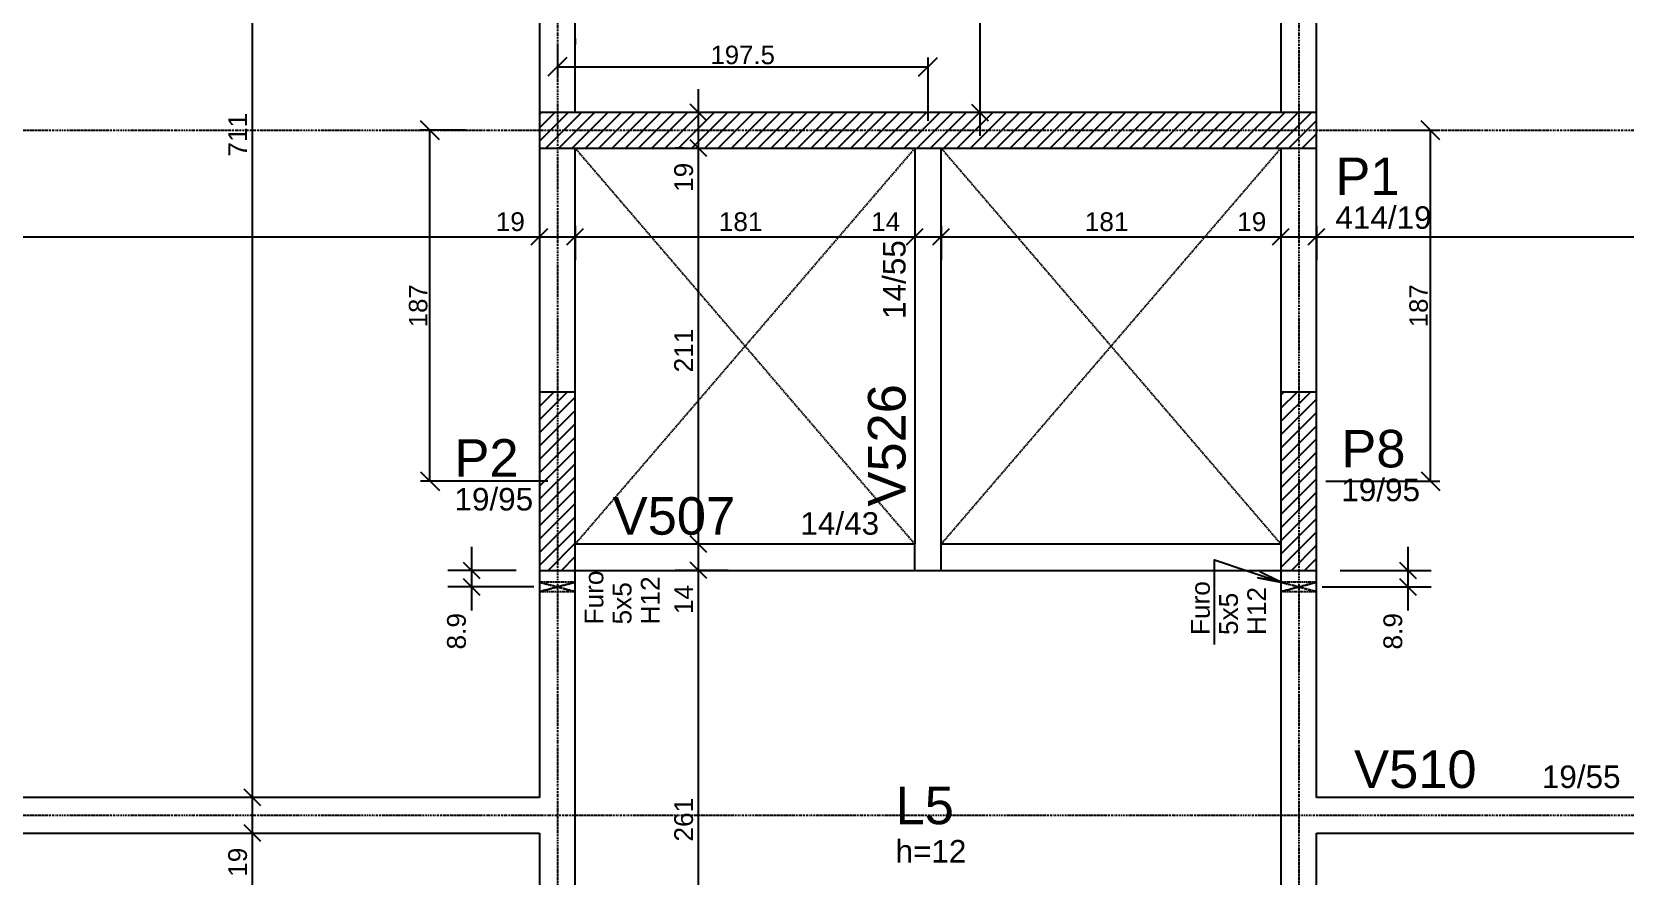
# Model space of a CAD drawing. Extents: x 37185 to 43130, y -8131 to -3914.
# Drawn here: x 38910 to 39759, y -5396 to -4946 of the extents above; entities that cross this region are included whole.
import ezdxf

# ---------------------------------------------------------------- set-up
doc = ezdxf.new("R2010")
doc.units = 0
doc.header["$MEASUREMENT"] = 0
doc.linetypes.add('ESTILO_TQS_0001', pattern=[1, 0.7, -0.3])
doc.linetypes.add('ESTILO_TQS_0004', pattern=[1.12, 0.5, -0.2, 0.01, -0.2, 0.01, -0.2])
doc.layers.get('0').update_dxf_attribs({"linetype": 'CONTINUOUS'})
doc.layers.get('Defpoints').update_dxf_attribs({"linetype": 'CONTINUOUS'})
for name, color, linetype in [('37', 4, 'CONTINUOUS'), ('39', 74, 'CONTINUOUS'), ('42', 3, 'CONTINUOUS'), ('43', 3, 'CONTINUOUS'), ('44', 3, 'CONTINUOUS'), ('45', 2, 'CONTINUOUS'), ('46', 2, 'CONTINUOUS'), ('47', 2, 'CONTINUOUS'), ('53', 242, 'CONTINUOUS'), ('54', 242, 'CONTINUOUS'), ('55', 12, 'CONTINUOUS'), ('70', 160, 'CONTINUOUS'), ('75', 9, 'CONTINUOUS'), ('81', 2, 'CONTINUOUS'), ('82', 252, 'CONTINUOUS')]:
    doc.layers.add(name, color=color, linetype=linetype)
doc.styles.add('Arial_2mm 1-50', font='arial.ttf', dxfattribs={"height": 9.835329})
doc.styles.add('TQS_ARIAL', font='arial.ttf')
doc.dimstyles.new('Diagonal 2mm 1-50', dxfattribs={"dimscale": 30.48, "dimtxt": 9.835329, "dimasz": 0.328084, "dimexe": 0.164042, "dimexo": 0.164042, "dimgap": 0.04101, "dimtad": 1, "dimdsep": 46, "dimtxsty": 'Arial_2mm 1-50', "dimblk1": 'OBLIQUE', "dimblk2": 'OBLIQUE', "dimsah": 1, "dimcen": 0.09, "dimadec": 8, "dimazin": 0, "dimtfac": 1, "dimtdec": 8, "dimtmove": 1, "dimatfit": 0, "dimfxl": 1, "dimtvp": 1, "dimtfillclr": 256, "dimtolj": 1, "dimtzin": 0, "dimarcsym": 2})

# ---------------------------------------------------------------- blocks, each defined once
blk = doc.blocks.new('_Oblique')
at = {"color": 0, "linetype": 'ByBlock', "lineweight": -2}
blk.add_line((-0.5, -0.5), (0.5, 0.5), dxfattribs=at)
blk = doc.blocks.new('*D64')
at = {"layer": '55', "color": 0, "linetype": 'Continuous', "lineweight": -2}
for p, q in [((39140.79, -4998.52), (39116.9, -4998.52)), ((39121.9, -5185.52), (39121.9, -4998.52)), ((39184.75, -5185.52), (39116.9, -5185.52))]:
    blk.add_line(p, q, dxfattribs=at)
at = {"layer": 'Defpoints', "color": 0, "linetype": 'Continuous'}
for p in [(39121.9, -4998.52), (39145.79, -4998.52), (39189.75, -5185.52)]:
    blk.add_point(p, dxfattribs=at)
at = {"layer": '55', "color": 0, "linetype": 'Continuous', "lineweight": -2, "xscale": 10, "yscale": 10, "zscale": 10}
for p, rotation in [((39121.9, -4998.52), 90), ((39121.9, -5185.52), 270)]:
    blk.add_blockref('_Oblique', p, dxfattribs=dict(at, rotation=rotation))
at = {"layer": '55', "color": 0, "linetype": 'Continuous', "insert": (39115.63, -5092.02), "char_height": 9.835, "attachment_point": 5, "rotation": 90, "style": 'Arial_2mm 1-50'}
blk.add_mtext('\\A1;187', dxfattribs=at)
blk = doc.blocks.new('*D65')
at = {"layer": '55', "color": 0, "linetype": 'Continuous', "lineweight": -2}
for p, q in [((39189.75, -4952.35), (39189.75, -4969.69)), ((39189.75, -4964.69), (39387.25, -4964.69)), ((39387.25, -4993.52), (39387.25, -4959.69))]:
    blk.add_line(p, q, dxfattribs=at)
at = {"layer": 'Defpoints', "color": 0, "linetype": 'Continuous'}
for p in [(39189.75, -4947.35), (39387.25, -4964.69), (39387.25, -4998.52)]:
    blk.add_point(p, dxfattribs=at)
at = {"layer": '55', "color": 0, "linetype": 'Continuous', "lineweight": -2, "xscale": 10, "yscale": 10, "zscale": 10, "rotation": 180}
blk.add_blockref('_Oblique', (39189.75, -4964.69), dxfattribs=at)
at = {"layer": '55', "color": 0, "linetype": 'Continuous', "lineweight": -2, "xscale": 10, "yscale": 10, "zscale": 10}
blk.add_blockref('_Oblique', (39387.25, -4964.69), dxfattribs=at)
at = {"layer": '55', "color": 0, "linetype": 'Continuous', "insert": (39288.5, -4958.42), "char_height": 9.835, "attachment_point": 5, "style": 'Arial_2mm 1-50'}
blk.add_mtext('\\A1;197.5', dxfattribs=at)
blk = doc.blocks.new('*D66')
at = {"layer": '55', "color": 0, "linetype": 'Continuous', "lineweight": -2}
for p, q in [((39635.17, -4998.52), (39659.92, -4998.52)), ((39654.92, -5185.52), (39654.92, -4998.52)), ((39599.25, -5185.52), (39659.92, -5185.52))]:
    blk.add_line(p, q, dxfattribs=at)
at = {"layer": 'Defpoints', "color": 0, "linetype": 'Continuous'}
for p in [(39630.17, -4998.52), (39654.92, -4998.52), (39594.25, -5185.52)]:
    blk.add_point(p, dxfattribs=at)
at = {"layer": '55', "color": 0, "linetype": 'Continuous', "lineweight": -2, "xscale": 10, "yscale": 10, "zscale": 10}
for p, rotation in [((39654.92, -4998.52), 90), ((39654.92, -5185.52), 270)]:
    blk.add_blockref('_Oblique', p, dxfattribs=dict(at, rotation=rotation))
at = {"layer": '55', "color": 0, "linetype": 'Continuous', "insert": (39648.65, -5092.02), "char_height": 9.835, "attachment_point": 5, "rotation": 90, "style": 'Arial_2mm 1-50'}
blk.add_mtext('\\A1;187', dxfattribs=at)

msp = doc.modelspace()

# ---------------------------------------------------------------- linework, layer by layer
at = {"layer": '37', "linetype": 'Continuous'}
for points in [[(39180.249, -4829.024), (39180.249, -4989.024)], [(39199.249, -4989.024), (39199.249, -4829.024)], [(39575.249, -4829.024), (39575.249, -4989.024)], [(39594.249, -4989.024), (39594.249, -4829.024)], [(39180.249, -5008.024), (39180.249, -5138.024)], [(39199.249, -5138.024), (39199.249, -5008.024)], [(39380.249, -5008.024), (39380.249, -5219.024)], [(39394.249, -5219.024), (39394.249, -5008.024)], [(39575.249, -5008.024), (39575.249, -5138.024)], [(39594.249, -5138.024), (39594.249, -5008.024)], [(39380.249, -5219.024), (39199.249, -5219.024)], [(39380.249, -5233.024), (39380.249, -5219.024)], [(39575.249, -5219.024), (39394.249, -5219.024)], [(39394.249, -5233.024), (39394.249, -5219.024)], [(39180.249, -5233.024), (39180.249, -5354.024)], [(39199.249, -5363.524), (39199.249, -5233.024)], [(39199.249, -5233.024), (39387.249, -5233.024)], [(39387.249, -5233.024), (39575.249, -5233.024)], [(39575.249, -5233.024), (39575.249, -5363.524)], [(39594.249, -5354.024), (39594.249, -5233.024)], [(39180.249, -5354.024), (38818.249, -5354.024)], [(39956.249, -5354.024), (39594.249, -5354.024)], [(39199.249, -5494.05), (39199.249, -5363.524)], [(39575.249, -5363.524), (39575.249, -5494.05)], [(38818.249, -5373.024), (39180.249, -5373.024)], [(39180.249, -5373.024), (39180.249, -5501.05)], [(39594.249, -5501.05), (39594.249, -5373.024)], [(39594.249, -5373.024), (39956.249, -5373.024)]]:
    msp.add_lwpolyline(points, dxfattribs=at)
at = {"layer": '39', "linetype": 'Continuous'}
for p, q in [((39180.249, -5004.255), (39195.479, -4989.024)), ((39180.249, -4997.184), (39188.408, -4989.024)), ((39180.249, -4990.113), (39181.337, -4989.024)), ((39183.55, -5008.024), (39202.55, -4989.024)), ((39190.622, -5008.024), (39209.622, -4989.024)), ((39197.693, -5008.024), (39216.693, -4989.024)), ((39204.764, -5008.024), (39223.764, -4989.024)), ((39211.835, -5008.024), (39230.835, -4989.024)), ((39218.906, -5008.024), (39237.906, -4989.024)), ((39225.977, -5008.024), (39244.977, -4989.024)), ((39233.048, -5008.024), (39252.048, -4989.024)), ((39240.119, -5008.024), (39259.119, -4989.024)), ((39247.19, -5008.024), (39266.19, -4989.024)), ((39254.261, -5008.024), (39273.261, -4989.024)), ((39261.332, -5008.024), (39280.332, -4989.024)), ((39268.403, -5008.024), (39287.403, -4989.024)), ((39275.474, -5008.024), (39294.474, -4989.024)), ((39282.545, -5008.024), (39301.545, -4989.024)), ((39289.616, -5008.024), (39308.616, -4989.024)), ((39296.688, -5008.024), (39315.688, -4989.024)), ((39303.759, -5008.024), (39322.759, -4989.024)), ((39310.83, -5008.024), (39329.83, -4989.024)), ((39317.901, -5008.024), (39336.901, -4989.024)), ((39324.972, -5008.024), (39343.972, -4989.024)), ((39332.043, -5008.024), (39351.043, -4989.024)), ((39339.114, -5008.024), (39358.114, -4989.024)), ((39346.185, -5008.024), (39365.185, -4989.024)), ((39353.256, -5008.024), (39372.256, -4989.024)), ((39360.327, -5008.024), (39379.327, -4989.024)), ((39367.398, -5008.024), (39386.398, -4989.024)), ((39374.469, -5008.024), (39393.469, -4989.024)), ((39381.54, -5008.024), (39400.54, -4989.024)), ((39388.611, -5008.024), (39407.611, -4989.024)), ((39395.683, -5008.024), (39414.683, -4989.024)), ((39402.754, -5008.024), (39421.754, -4989.024)), ((39409.825, -5008.024), (39428.825, -4989.024)), ((39416.896, -5008.024), (39435.896, -4989.024)), ((39423.967, -5008.024), (39442.967, -4989.024)), ((39431.038, -5008.024), (39450.038, -4989.024)), ((39438.109, -5008.024), (39457.109, -4989.024)), ((39445.18, -5008.024), (39464.18, -4989.024)), ((39452.251, -5008.024), (39471.251, -4989.024)), ((39459.322, -5008.024), (39478.322, -4989.024)), ((39466.393, -5008.024), (39485.393, -4989.024)), ((39473.464, -5008.024), (39492.464, -4989.024)), ((39480.535, -5008.024), (39499.535, -4989.024)), ((39487.606, -5008.024), (39506.606, -4989.024)), ((39494.677, -5008.024), (39513.677, -4989.024)), ((39501.749, -5008.024), (39520.749, -4989.024)), ((39508.82, -5008.024), (39527.82, -4989.024)), ((39515.891, -5008.024), (39534.891, -4989.024)), ((39522.962, -5008.024), (39541.962, -4989.024)), ((39530.033, -5008.024), (39549.033, -4989.024)), ((39537.104, -5008.024), (39556.104, -4989.024)), ((39544.175, -5008.024), (39563.175, -4989.024)), ((39551.246, -5008.024), (39570.246, -4989.024)), ((39558.317, -5008.024), (39577.317, -4989.024)), ((39565.388, -5008.024), (39584.388, -4989.024)), ((39572.459, -5008.024), (39591.459, -4989.024)), ((39579.53, -5008.024), (39594.249, -4993.306)), ((39586.601, -5008.024), (39594.249, -5000.377)), ((39593.672, -5008.024), (39594.249, -5007.448)), ((39180.249, -5152.747), (39194.972, -5138.024)), ((39180.249, -5145.676), (39187.901, -5138.024)), ((39180.249, -5138.605), (39180.83, -5138.024)), ((39180.249, -5159.818), (39199.249, -5140.818)), ((39575.249, -5153.727), (39590.952, -5138.024)), ((39575.249, -5146.656), (39583.881, -5138.024)), ((39575.249, -5139.585), (39576.809, -5138.024)), ((39575.249, -5160.798), (39594.249, -5141.798)), ((39180.249, -5166.889), (39199.249, -5147.889)), ((39575.249, -5167.869), (39594.249, -5148.869)), ((39180.249, -5173.961), (39199.249, -5154.961)), ((39575.249, -5174.94), (39594.249, -5155.94)), ((39180.249, -5181.032), (39199.249, -5162.032)), ((39180.249, -5188.103), (39199.249, -5169.103)), ((39575.249, -5182.011), (39594.249, -5163.011)), ((39180.249, -5195.174), (39199.249, -5176.174)), ((39575.249, -5189.082), (39594.249, -5170.082)), ((39575.249, -5196.154), (39594.249, -5177.154)), ((39180.249, -5202.245), (39199.249, -5183.245)), ((39575.249, -5203.225), (39594.249, -5184.225)), ((39180.249, -5209.316), (39199.249, -5190.316)), ((39575.249, -5210.296), (39594.249, -5191.296)), ((39180.249, -5216.387), (39199.249, -5197.387)), ((39575.249, -5217.367), (39594.249, -5198.367)), ((39180.249, -5223.458), (39199.249, -5204.458)), ((39180.249, -5230.529), (39199.249, -5211.529)), ((39575.249, -5224.438), (39594.249, -5205.438)), ((39184.825, -5233.024), (39199.249, -5218.6)), ((39575.249, -5231.509), (39594.249, -5212.509)), ((39580.804, -5233.024), (39594.249, -5219.58)), ((39191.896, -5233.024), (39199.249, -5225.671)), ((39587.876, -5233.024), (39594.249, -5226.651)), ((39198.967, -5233.024), (39199.249, -5232.742))]:
    msp.add_line(p, q, dxfattribs=at)
for points in [[(39594.249, -4989.024), (39180.249, -4989.024), (39180.249, -5008.024), (39594.249, -5008.024), (39594.249, -4989.024)], [(39180.249, -5233.024), (39199.249, -5233.024), (39199.249, -5138.024), (39180.249, -5138.024), (39180.249, -5233.024)], [(39575.249, -5233.024), (39594.249, -5233.024), (39594.249, -5138.024), (39575.249, -5138.024), (39575.249, -5233.024)]]:
    msp.add_lwpolyline(points, dxfattribs=at)
at = {"layer": '53', "linetype": 'ESTILO_TQS_0001'}
for points in [[(39189.749, -5241.874), (39199.249, -5244.374), (39199.249, -5239.374), (39189.749, -5241.874), (39199.249, -5239.374), (39180.249, -5239.374), (39189.749, -5241.874), (39180.249, -5239.374), (39180.249, -5244.374), (39189.749, -5241.874), (39180.249, -5244.374), (39199.249, -5244.374), (39189.749, -5241.874)], [(39584.749, -5241.874), (39594.249, -5244.374), (39594.249, -5239.374), (39584.749, -5241.874), (39594.249, -5239.374), (39575.249, -5239.374), (39584.749, -5241.874), (39575.249, -5239.374), (39575.249, -5244.374), (39584.749, -5241.874), (39575.249, -5244.374), (39594.249, -5244.374), (39584.749, -5241.874)]]:
    msp.add_lwpolyline(points, dxfattribs=at)
at = {"layer": '70', "linetype": 'ESTILO_TQS_0004'}
for p, q in [((39189.749, -4438.149), (39189.749, -6275.869)), ((39584.749, -4438.149), (39584.749, -6275.869)), ((38152.366, -4998.524), (40561.112, -4998.524)), ((38152.366, -5363.524), (40561.112, -5363.524))]:
    msp.add_line(p, q, dxfattribs=at)
at = {"layer": '75', "linetype": 'Continuous'}
for p, q in [((39027.383, -5366.524), (39027.383, -4630.524)), ((39414.823, -4755.524), (39414.823, -5001.524)), ((39180.249, -4955.498), (39180.249, -4955.498)), ((39199.249, -4949.676), (39199.249, -4952.834)), ((39199.249, -4952.834), (39199.249, -4952.834)), ((39594.249, -4956.855), (39594.249, -4956.855)), ((39265.02, -5020.524), (39265.02, -4976.524)), ((39271.273, -4989.024), (39252.52, -4989.024)), ((39269.44, -4993.444), (39260.601, -4984.605)), ((39283.773, -4989.024), (39283.773, -4989.024)), ((39439.894, -4989.024), (39402.323, -4989.024)), ((39410.404, -4984.605), (39419.242, -4993.444)), ((39452.394, -4989.024), (39452.394, -4989.024)), ((39265.02, -5231.524), (39265.02, -4995.524)), ((39257.398, -5008.024), (39252.52, -5008.024)), ((39257.398, -5008.024), (39252.52, -5008.024)), ((39269.44, -5012.444), (39260.601, -5003.605)), ((39269.44, -5012.444), (39260.601, -5003.605)), ((39269.898, -5008.024), (39269.898, -5008.024)), ((39269.898, -5008.024), (39269.898, -5008.024)), ((39180.249, -5036.949), (39180.249, -5036.949)), ((39180.249, -5036.949), (39180.249, -5036.949)), ((39199.249, -5036.949), (39199.249, -5036.949)), ((39199.249, -5036.949), (39199.249, -5036.949)), ((39380.249, -5036.949), (39380.249, -5036.949)), ((39380.249, -5036.949), (39380.249, -5036.949)), ((39394.249, -5036.949), (39394.249, -5036.949)), ((39394.249, -5036.949), (39394.249, -5036.949)), ((39575.249, -5036.949), (39575.249, -5036.949)), ((39575.249, -5036.949), (39575.249, -5036.949)), ((39594.249, -5036.949), (39594.249, -5036.949)), ((39594.249, -5036.949), (39594.249, -5036.949)), ((39180.249, -5049.449), (39180.249, -5067.705)), ((39180.249, -5049.449), (39180.249, -5067.705)), ((39199.249, -5049.449), (39199.249, -5067.705)), ((39199.249, -5049.449), (39199.249, -5067.705)), ((39380.249, -5049.449), (39380.249, -5067.705)), ((39380.249, -5049.449), (39380.249, -5067.705)), ((39394.249, -5049.449), (39394.249, -5067.705)), ((39394.249, -5049.449), (39394.249, -5067.705)), ((39575.249, -5049.449), (39575.249, -5067.705)), ((39575.249, -5049.449), (39575.249, -5067.705)), ((39594.249, -5049.449), (39594.249, -5067.705)), ((39594.249, -5049.449), (39594.249, -5067.705)), ((38491.749, -5055.205), (39192.749, -5055.205)), ((39167.749, -5055.205), (39211.749, -5055.205)), ((39175.829, -5059.624), (39184.668, -5050.786)), ((39175.829, -5059.624), (39184.668, -5050.786)), ((39186.749, -5055.205), (39392.749, -5055.205)), ((39194.829, -5059.624), (39203.668, -5050.786)), ((39194.829, -5059.624), (39203.668, -5050.786)), ((39367.749, -5055.205), (39406.749, -5055.205)), ((39375.829, -5059.624), (39384.668, -5050.786)), ((39375.829, -5059.624), (39384.668, -5050.786)), ((39381.749, -5055.205), (39587.749, -5055.205)), ((39389.829, -5059.624), (39398.668, -5050.786)), ((39389.829, -5059.624), (39398.668, -5050.786)), ((39562.749, -5055.205), (39606.749, -5055.205)), ((39570.829, -5059.624), (39579.668, -5050.786)), ((39570.829, -5059.624), (39579.668, -5050.786)), ((39581.749, -5055.205), (40282.749, -5055.205)), ((39589.829, -5059.624), (39598.668, -5050.786)), ((39589.829, -5059.624), (39598.668, -5050.786)), ((39265.02, -5245.524), (39265.02, -5206.524)), ((39291.453, -5219.024), (39252.52, -5219.024)), ((39291.453, -5219.024), (39252.52, -5219.024)), ((39269.44, -5223.444), (39260.601, -5214.605)), ((39269.44, -5223.444), (39260.601, -5214.605)), ((39303.953, -5219.024), (39303.953, -5219.024)), ((39303.953, -5219.024), (39303.953, -5219.024)), ((39139.573, -5228.605), (39148.412, -5237.444)), ((39143.992, -5220.524), (39143.992, -5254.374)), ((39269.44, -5237.444), (39260.601, -5228.605)), ((39269.44, -5237.444), (39260.601, -5228.605)), ((39265.02, -5506.55), (39265.02, -5220.524)), ((39638.433, -5228.605), (39647.272, -5237.444)), ((39642.852, -5220.524), (39642.852, -5254.374)), ((39167.749, -5233.024), (39131.492, -5233.024)), ((39180.249, -5233.024), (39180.249, -5233.024)), ((39280.749, -5233.024), (39252.52, -5233.024)), ((39280.749, -5233.024), (39252.52, -5233.024)), ((39293.249, -5233.024), (39293.249, -5233.024)), ((39293.249, -5233.024), (39293.249, -5233.024)), ((39594.249, -5233.024), (39594.249, -5233.024)), ((39606.749, -5233.024), (39655.352, -5233.024)), ((39177.249, -5241.874), (39131.492, -5241.874)), ((39139.573, -5237.455), (39148.412, -5246.294)), ((39189.749, -5241.874), (39189.749, -5241.874)), ((39584.749, -5241.874), (39584.749, -5241.874)), ((39597.249, -5241.874), (39655.352, -5241.874)), ((39638.433, -5237.455), (39647.272, -5246.294)), ((39027.383, -5385.524), (39027.383, -5341.524)), ((39031.802, -5358.444), (39022.964, -5349.605)), ((39031.802, -5358.444), (39022.964, -5349.605)), ((39027.383, -5354.024), (39027.383, -5354.024)), ((39027.383, -5354.024), (39027.383, -5354.024)), ((39027.383, -6096.525), (39027.383, -5360.524)), ((39031.802, -5377.444), (39022.964, -5368.605)), ((39031.802, -5377.444), (39022.964, -5368.605)), ((39027.383, -5373.024), (39027.383, -5373.024)), ((39027.383, -5373.024), (39027.383, -5373.024))]:
    msp.add_line(p, q, dxfattribs=at)
msp.add_lwpolyline([(39539.831, -5272.507), (39539.831, -5227.507), (39575.249, -5239.374), (39562.979, -5236.984), (39575.249, -5239.374), (39564.016, -5233.89)], dxfattribs=at)
at = {"layer": '81', "linetype": 'ESTILO_TQS_0001'}
for p, q in [((39199.249, -5219.024), (39380.249, -5008.024)), ((39199.249, -5008.024), (39380.249, -5219.024)), ((39394.249, -5219.024), (39575.249, -5008.024)), ((39394.249, -5008.024), (39575.249, -5219.024))]:
    msp.add_line(p, q, dxfattribs=at)
at = {"layer": '82', "linetype": 'Continuous'}
for p, q in [((39387.249, -4998.524), (39387.249, -4998.524)), ((39189.749, -5185.524), (39189.749, -5185.524)), ((39584.749, -5185.524), (39584.749, -5185.524))]:
    msp.add_line(p, q, dxfattribs=at)

# ---------------------------------------------------------------- texts
at = {"layer": '42', "linetype": 'Continuous', "style": 'TQS_ARIAL'}
msp.add_text('V526', height=20, rotation=90, dxfattribs=at).set_placement((39375.249, -5199.024))
for s, p in [('V507', (39219.249, -5214.024)), ('V510', (39614.249, -5349.024))]:
    msp.add_text(s, height=20, dxfattribs=at).set_placement(p)
at = {"layer": '43', "linetype": 'Continuous', "style": 'TQS_ARIAL'}
for s, p in [('P1', (39604.249, -5033.024)), ('P8', (39607.443, -5178.169)), ('P2', (39134.939, -5183.123))]:
    msp.add_text(s, height=20, dxfattribs=at).set_placement(p)
at = {"layer": '44', "linetype": 'Continuous', "style": 'TQS_ARIAL'}
msp.add_text('L5', height=20, dxfattribs=at).set_placement((39369.935, -5368.33))
at = {"layer": '45', "linetype": 'Continuous', "style": 'TQS_ARIAL'}
msp.add_text('14/55', height=12, rotation=90, dxfattribs=at).set_placement((39375.249, -5099.024))
for s, p in [('14/43', (39319.249, -5214.024)), ('19/55', (39714.249, -5349.024))]:
    msp.add_text(s, height=12, dxfattribs=at).set_placement(p)
at = {"layer": '46', "linetype": 'Continuous', "style": 'TQS_ARIAL'}
for s, p in [('414/19', (39604.249, -5051.024)), ('19/95', (39607.443, -5196.169)), ('19/95', (39134.939, -5201.123))]:
    msp.add_text(s, height=12, dxfattribs=at).set_placement(p)
at = {"layer": '47', "linetype": 'Continuous', "style": 'TQS_ARIAL'}
msp.add_text('h=12', height=12, dxfattribs=at).set_placement((39369.935, -5388.73))
at = {"layer": '54', "linetype": 'Continuous', "style": 'TQS_ARIAL'}
for s, p in [('Furo', (39214.249, -5261.874)), ('H12', (39244.249, -5261.874)), ('5x5', (39229.249, -5261.874)), ('Furo', (39537.331, -5267.507)), ('5x5', (39552.331, -5267.507)), ('H12', (39567.331, -5267.507))]:
    msp.add_text(s, height=10, rotation=90, dxfattribs=at).set_placement(p)
at = {"layer": '75', "linetype": 'Continuous', "style": 'TQS_ARIAL'}
for s, p in [('711', (39024.383, -5012.524)), ('19', (39262.02, -5031.357)), ('211', (39262.02, -5127.524)), ('14', (39262.02, -5256.357)), ('8.9', (39140.992, -5275.207)), ('8.9', (39639.852, -5275.207)), ('261', (39262.02, -5377.537)), ('19', (39024.383, -5396.358))]:
    msp.add_text(s, height=10, rotation=90, dxfattribs=at).set_placement(p)
for s, p in [('19', (39156.915, -5052.205)), ('181', (39275.749, -5052.205)), ('181', (39470.749, -5052.205)), ('19', (39551.915, -5052.205)), ('14', (39356.915, -5052.205))]:
    msp.add_text(s, height=10, dxfattribs=at).set_placement(p)

# ---------------------------------------------------------------- dimensions: what is measured, and where the dimension line sits
at = {"layer": '55', "linetype": 'Continuous'}
dim = msp.add_linear_dim(base=(39387.249, -4964.687), p1=(39189.749, -4947.348), p2=(39387.249, -4998.524), dimstyle='Diagonal 2mm 1-50', override={"dimpost": '<>'}, dxfattribs=at)
dim.commit()
dim.dimension.update_dxf_attribs({"geometry": '*D65', "text_midpoint": (39288.499, -4958.415)})
for base, p1, p2, picture, middle in [((39121.9, -4998.524), (39189.749, -5185.524), (39145.791, -4998.524), '*D64', (39115.628, -5092.024)), ((39654.92, -4998.524), (39594.249, -5185.524), (39630.165, -4998.524), '*D66', (39648.648, -5092.024))]:
    dim = msp.add_linear_dim(base=base, p1=p1, p2=p2, angle=90, dimstyle='Diagonal 2mm 1-50', override={"dimpost": '<>'}, dxfattribs=at)
    dim.commit()
    dim.dimension.update_dxf_attribs({"geometry": picture, "text_midpoint": middle})

doc.saveas('drawing.dxf')
